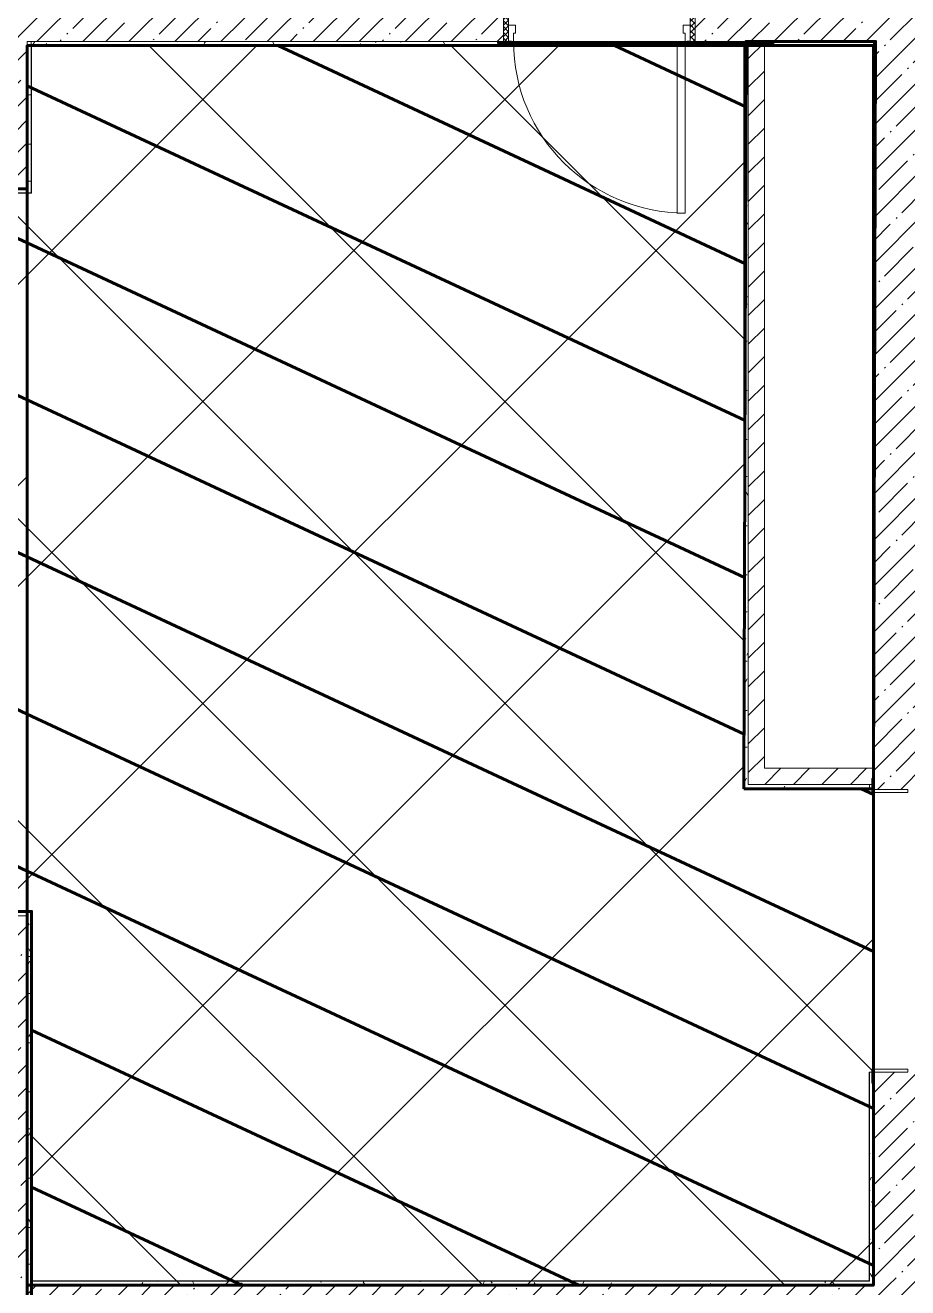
# Model space of a CAD drawing. Header units: millimetres. Extents: x -164500 to 426394, y -51911 to 102118.
# Drawn here: x 374187 to 378557, y 17257 to 23510 of the extents above; entities that cross this region are included whole.
import ezdxf

# ---------------------------------------------------------------- set-up
doc = ezdxf.new("R2010")
doc.units = ezdxf.units.MM
for name, color, linetype, lineweight in [('0) шлифовка', 5, 'Continuous', 60), ('284 стык. профилей', 1, 'Continuous', 120), ('5.3) П-11 3 этаж 3.12 4 вып', 160, 'Continuous', 30), ('A-DOOR-2', 7, 'Continuous', 5), ('A-DOOR-FRAM-2', 7, 'Continuous', 5), ('A-FLOR', 7, 'Continuous', 9), ('A-WALL', 7, 'Continuous', 5), ('I-WALL', 7, 'Continuous', 5)]:
    doc.layers.add(name, color=color, linetype=linetype, lineweight=lineweight)
for name, color, linetype in [('2) защита вин плитк', 6, 'Continuous'), ('3.2.2) Нал-ой пол 4 вып', 3, 'Continuous'), ('3.2.3) П-13.2', 6, 'Continuous')]:
    doc.layers.add(name, color=color, linetype=linetype)
for name, color, linetype, lineweight, true_color in [('A-DOOR-1', 7, 'Continuous', 5, 0xc0c0c0), ('A-DOOR-FRAM-1', 7, 'Continuous', 5, 0xc0c0c0), ('A-WALL-1', 9, 'Continuous', 5, 0x808080), ('A-WALL-FNSH-1', 9, 'Continuous', 5, 0x808080)]:
    doc.layers.add(name, color=color, linetype=linetype, lineweight=lineweight, true_color=true_color)
pattern_1 = [(155, (327967.4, 26879), (-297.8825, -638.811), [])]
pattern_2 = [(45, (289227.4, 1e-08), (-114.04925, 114.04925), []), (45, (289341.45, 1e-08), (-114.04925, 114.04925), [201.612, -40.322, 6.706, -33.617])]
pattern_3 = [(45, (289227.4, 1e-08), (-70.71068, 70.71068), [])]
pattern_4 = [(0, (289227.4, 1e-08), (243.84, 60.96), [20.117, -162.763, 20.117, -162.763, -975.36]), (0, (289227.4, 1e-08), (243.84, 60.96), [-365.76, 20.117, -345.643, 20.117, -162.763, -426.72]), (0, (289227.4, 1e-08), (243.84, 60.96), [-914.4, 20.117, -101.803, 20.117, -284.683]), (120, (289318.84, 30.48), (-174.71291, 180.691634), [20.117, -162.763, 20.117, -162.763, -975.36]), (120, (289318.84, 30.48), (-174.71291, 180.691634), [-365.76, 20.117, -345.643, 20.117, -162.763, -426.72]), (120, (289318.84, 30.48), (-174.71291, 180.691634), [-914.4, 20.117, -101.803, 20.117, -284.683]), (240, (289349.32, 152.4), (-69.12709, -241.651634), [20.117, -162.763, 20.117, -162.763, -975.36]), (240, (289349.32, 152.4), (-69.12709, -241.651634), [-365.76, 20.117, -345.643, 20.117, -162.763, -426.72]), (240, (289349.32, 152.4), (-69.12709, -241.651634), [-914.4, 20.117, -101.803, 20.117, -284.683])]
pattern_5 = [(45, (327967.4, 26879), (-747.606, 747.606), [])]
pattern_6 = [(45, (327967.4, 26879), (-747.606, 747.606), []), (135, (327967.4, 26879), (-747.606, -747.606), [])]

msp = doc.modelspace()

# ---------------------------------------------------------------- hatches: boundary and pattern name
at = {"layer": '0) шлифовка', "true_color": 0x2776bb}
h = msp.add_hatch(dxfattribs=at)
h.set_pattern_fill('ANSI31', color=152, scale=222, angle=110)
h.set_pattern_definition(pattern_1)
h.paths.add_polyline_path([(378387.402, 19729), (377746.402, 19729), (377756.842, 23409), (374197.402, 23409), (374197.402, 19121), (374218.402, 19121), (374218.402, 17270), (378387.402, 17270)])
h = msp.add_hatch(dxfattribs=at)
h.set_pattern_fill('ANSI31', color=152, scale=222, angle=110)
h.set_pattern_definition(pattern_1)
h.paths.add_polyline_path([(373686.402, 15129), (373427.402, 15129), (373427.402, 15493), (368328.402, 15493), (368328.402, 15129), (367786.402, 15129), (367786.402, 15493), (363309.402, 15493), (363309.402, 15150), (362767.402, 15150), (362767.402, 15692), (363114.828, 15692), (363114.828, 18579), (362726.457, 18579), (362726.457, 19121), (363268.457, 19121), (363268.457, 18747), (367807.402, 18747), (367807.402, 19132), (368349.402, 19132), (368349.402, 18747), (373377.402, 18747), (373377.402, 19132), (373919.402, 19132), (374197.402, 19121.773), (374197.402, 22700), (372231.501, 22700), (372231.501, 22679), (370398.402, 22679), (370398.402, 22679), (369856.402, 22679), (366519.402, 22679), (366519.402, 22679), (365977.402, 22679), (363288.402, 22679), (363288.402, 22679), (362746.402, 22679), (360058.402, 22679), (360058.402, 22679), (359516.402, 22679), (356008.402, 22679), (356008.402, 22700), (355987.402, 22700), (355987.402, 13621), (357898.402, 13621), (357898.402, 11900), (369148.402, 11900), (369148.402, 11901), (372776.402, 11901), (373686.402, 11900.36)])
at = {"layer": '2) защита вин плитк'}
h = msp.add_hatch(dxfattribs=at)
h.set_pattern_fill('ANSI31', color=256, scale=333)
h.set_pattern_definition(pattern_5)
h.paths.add_polyline_path([(378387.402, 19729), (377746.402, 19729), (377756.842, 23409), (374197.402, 23409), (374197.402, 19121), (374218.402, 19121), (374218.402, 17270), (378387.402, 17270)])
h = msp.add_hatch(dxfattribs=at)
h.set_pattern_fill('ANSI31', color=256, scale=333)
h.set_pattern_definition(pattern_5)
h.paths.add_polyline_path([(373686.402, 15129), (373427.402, 15129), (373427.402, 15493), (368328.402, 15493), (368328.402, 15129), (367786.402, 15129), (367786.402, 15493), (363309.402, 15493), (363309.402, 15150), (362767.402, 15150), (362767.402, 15692), (363114.828, 15692), (363114.828, 18579), (362726.457, 18579), (362726.457, 19121), (363268.457, 19121), (363268.457, 18747), (367807.402, 18747), (367807.402, 19132), (368349.402, 19132), (368349.402, 18747), (373377.402, 18747), (373377.402, 19132), (373919.402, 19132), (374197.402, 19121.773), (374197.402, 22700), (372231.501, 22700), (372231.501, 22679), (370398.402, 22679), (370398.402, 22679), (369856.402, 22679), (366519.402, 22679), (366519.402, 22679), (365977.402, 22679), (363288.402, 22679), (363288.402, 22679), (362746.402, 22679), (360058.402, 22679), (360058.402, 22679), (359516.402, 22679), (356008.402, 22679), (356008.402, 22700), (355987.402, 22700), (355987.402, 13621), (357898.402, 13621), (357898.402, 11900), (369148.402, 11900), (369148.402, 11901), (372776.402, 11901), (373686.402, 11900.36)])
at = {"layer": '3.2.2) Нал-ой пол 4 вып'}
h = msp.add_hatch(dxfattribs=at)
h.set_pattern_fill('ANSI31', color=256, scale=333)
h.set_pattern_definition(pattern_5)
h.paths.add_polyline_path([(378387.402, 19729), (377746.402, 19729), (377756.842, 23409), (374197.402, 23409), (374197.402, 19121), (374218.402, 19121), (374218.402, 17270), (378387.402, 17270)])
at = {"layer": '3.2.3) П-13.2'}
h = msp.add_hatch(dxfattribs=at)
h.set_pattern_fill('ANSI32', color=256, scale=222)
h.set_pattern_definition([(45, (327967.4, 26879), (-1495.21, 1495.21), []), (45, (328964.2, 26879), (-1495.21, 1495.21), [])])
h.paths.add_polyline_path([(373686.402, 15129), (373427.402, 15129), (373427.402, 15493), (368328.402, 15493), (368328.402, 15129), (367786.402, 15129), (367786.402, 15493), (363309.402, 15493), (363309.402, 15150), (362767.402, 15150), (362767.402, 15692), (363114.828, 15692), (363114.828, 18579), (362726.457, 18579), (362726.457, 19121), (363268.457, 19121), (363268.457, 18747), (367807.402, 18747), (367807.402, 19132), (368349.402, 19132), (368349.402, 18747), (373377.402, 18747), (373377.402, 19132), (373919.402, 19132), (374197.402, 19121.773), (374197.402, 22700), (372231.501, 22700), (372231.501, 22679), (370398.402, 22679), (370398.402, 22679), (369856.402, 22679), (366519.402, 22679), (366519.402, 22679), (365977.402, 22679), (363288.402, 22679), (363288.402, 22679), (362746.402, 22679), (360058.402, 22679), (360058.402, 22679), (359516.402, 22679), (356008.402, 22679), (356008.402, 22700), (355987.402, 22700), (355987.402, 13621), (357898.402, 13621), (357898.402, 11900), (369148.402, 11900), (369148.402, 11901), (372776.402, 11901), (373686.402, 11900.36)])
at = {"layer": '5.3) П-11 3 этаж 3.12 4 вып'}
h = msp.add_hatch(dxfattribs=at)
h.set_pattern_fill('ANSI37', color=256, scale=333)
h.set_pattern_definition(pattern_6)
h.paths.add_polyline_path([(378387.402, 19729), (377746.402, 19729), (377756.842, 23409), (374197.402, 23409), (374197.402, 19121), (374218.402, 19121), (374218.402, 17270), (378387.402, 17270)])
h = msp.add_hatch(dxfattribs=at)
h.set_pattern_fill('ANSI37', color=256, scale=333)
h.set_pattern_definition(pattern_6)
h.paths.add_polyline_path([(373686.402, 15129), (373427.402, 15129), (373427.402, 15493), (368328.402, 15493), (368328.402, 15129), (367786.402, 15129), (367786.402, 15493), (363309.402, 15493), (363309.402, 15150), (362767.402, 15150), (362767.402, 15692), (363114.828, 15692), (363114.828, 18579), (362726.457, 18579), (362726.457, 19121), (363268.457, 19121), (363268.457, 18747), (367807.402, 18747), (367807.402, 19132), (368349.402, 19132), (368349.402, 18747), (373377.402, 18747), (373377.402, 19132), (373919.402, 19132), (374197.402, 19121.773), (374197.402, 22700), (372231.501, 22700), (372231.501, 22679), (370398.402, 22679), (370398.402, 22679), (369856.402, 22679), (366519.402, 22679), (366519.402, 22679), (365977.402, 22679), (363288.402, 22679), (363288.402, 22679), (362746.402, 22679), (360058.402, 22679), (360058.402, 22679), (359516.402, 22679), (356008.402, 22679), (356008.402, 22700), (355987.402, 22700), (355987.402, 13621), (357898.402, 13621), (357898.402, 11900), (369148.402, 11900), (369148.402, 11901), (372776.402, 11901), (373686.402, 11900.36)])
at = {"layer": 'A-DOOR-2'}
h = msp.add_hatch(dxfattribs=at)
h.set_pattern_fill('FP_235', color=256, style=0, pattern_type=2)
h.set_pattern_definition([(225, (378844.313, 23365.315), (-14.14214, 14.14214), []), (135, (378844.313, 23365.315), (14.14214, 14.14214), [])])
h.paths.add_polyline_path([(377480.402, 23430), (377505.402, 23430), (377505.402, 23680), (377480.402, 23679.42), (377480.402, 23442.908)])
at = {"layer": 'A-DOOR-FRAM-2'}
h = msp.add_hatch(dxfattribs=at)
h.set_pattern_fill('FP_236', color=256, style=0, pattern_type=2)
h.set_pattern_definition([(315, (376721.518, 23365.315), (-14.1421, -14.1421), []), (225, (376721.518, 23365.315), (-14.1421, 14.1421), [])])
h.paths.add_polyline_path([(376580.402, 23430), (376580.402, 23680), (376555.402, 23680), (376555.402, 23430)])
at = {"layer": 'I-WALL'}
h = msp.add_hatch(dxfattribs=at)
h.set_pattern_fill('FP_1', color=256, style=0, pattern_type=2)
h.set_pattern_definition(pattern_2)
h.paths.add_polyline_path([(374197.402, 22700), (374197.402, 26850), (373977.402, 26850), (373977.402, 22700)])
h = msp.add_hatch(dxfattribs=at)
h.set_pattern_fill('FP_1', color=256, style=0, pattern_type=2)
h.set_pattern_definition(pattern_2)
h.paths.add_polyline_path([(378387.402, 17270), (378637.402, 17270), (378637.402, 18325), (378387.402, 18325), (378387.402, 17271.66)])
h.paths.add_polyline_path([(378557.402, 19725), (378637.402, 19725), (378637.402, 26850), (378387.402, 26850), (378387.402, 19725), (378392.402, 19725)])
h = msp.add_hatch(dxfattribs=at)
h.set_pattern_fill('FP_1', color=256, style=0, pattern_type=2)
h.set_pattern_definition(pattern_2)
h.paths.add_polyline_path([(376555.402, 23430), (376555.402, 23680), (374197.402, 23680), (374197.402, 23430), (376525.402, 23430)])
h.paths.add_polyline_path([(378367.561, 23430), (378387.402, 23430), (378387.402, 23680), (377505.402, 23680), (377505.402, 23430), (378055.364, 23430)])
h = msp.add_hatch(dxfattribs=at)
h.set_pattern_fill('FP_191', color=256, style=0, pattern_type=2)
h.set_pattern_definition(pattern_4)
h.paths.add_polyline_path([(374197.402, 22680), (374217.402, 22680), (374217.402, 23430), (374197.402, 23430), (374197.402, 22700)])
h = msp.add_hatch(dxfattribs=at)
h.set_pattern_fill('FP_191', color=256, style=0, pattern_type=2)
h.set_pattern_definition(pattern_4)
h.paths.add_polyline_path([(377653.269, 23410), (377767.402, 23410), (377767.402, 23430), (377535.402, 23430), (377535.402, 23422), (377505.402, 23422), (377505.402, 23410), (377535.402, 23410)])
h.paths.add_polyline_path([(374218.402, 23410), (376555.402, 23410), (376555.402, 23422), (376525.402, 23422.105), (376525.402, 23430), (374217.402, 23430)])
h = msp.add_hatch(dxfattribs=at)
h.set_pattern_fill('FP_191', color=256, style=0, pattern_type=2)
h.set_pattern_definition(pattern_4)
h.paths.add_polyline_path([(377747.402, 19730), (377767.402, 19730), (377767.402, 23410), (377747.402, 23409), (377747.402, 19830)])
h = msp.add_hatch(dxfattribs=at)
h.set_pattern_fill('FP_22', color=256, style=0, pattern_type=2)
h.set_pattern_definition(pattern_3)
h.paths.add_polyline_path([(377847.402, 19750), (377847.402, 23430), (377767.402, 23430), (377767.402, 19750)])
h = msp.add_hatch(dxfattribs=at)
h.set_pattern_fill('FP_191', color=256, style=0, pattern_type=2)
h.set_pattern_definition(pattern_4)
h.paths.add_polyline_path([(372252.596, 22680), (373707.402, 22680), (373707.402, 22700), (372252.501, 22700), (372252.501, 22680)])
h.paths.add_polyline_path([(374197.402, 22680), (374197.402, 22700), (373927.402, 22700), (373927.402, 22680), (374196.839, 22680)])
h = msp.add_hatch(dxfattribs=at)
h.set_pattern_fill('FP_22', color=256, style=0, pattern_type=2)
h.set_pattern_definition(pattern_3)
h.paths.add_polyline_path([(378379.402, 19750), (378379.402, 19780), (378387.402, 19780), (378387.402, 19830), (377847.402, 19830), (377847.402, 19750), (378367.402, 19750)])
h = msp.add_hatch(dxfattribs=at)
h.set_pattern_fill('FP_191', color=256, style=0, pattern_type=2)
h.set_pattern_definition(pattern_4)
h.paths.add_polyline_path([(378379.402, 19730), (378379.402, 19750), (377767.402, 19750), (377767.402, 19730), (378367.402, 19730)])
h = msp.add_hatch(dxfattribs=at)
h.set_pattern_fill('FP_191', color=256, style=0, pattern_type=2)
h.set_pattern_definition(pattern_4)
h.paths.add_polyline_path([(378367.402, 17270), (378387.402, 17271.66), (378386.339, 18270), (378379.402, 18270), (378379.402, 18325), (378367.402, 18325), (378367.402, 17290)])
h.paths.add_polyline_path([(378379.402, 19725), (378379.402, 19729.6), (378367.402, 19729), (378367.402, 19725)])
h = msp.add_hatch(dxfattribs=at)
h.set_pattern_fill('FP_191', color=256, style=0, pattern_type=2)
h.set_pattern_definition(pattern_4)
h.paths.add_polyline_path([(373594.214, 19100), (374197.402, 19100), (374197.402, 19120), (373407.402, 19120), (373407.402, 19100), (373572.754, 19100)])
h = msp.add_hatch(dxfattribs=at)
h.set_pattern_fill('FP_1', color=256, style=0, pattern_type=2)
h.set_pattern_definition(pattern_2)
h.paths.add_polyline_path([(373988.095, 10400), (374197.402, 10400), (374197.402, 19100), (373977.402, 19100), (373977.402, 10400), (373985.821, 10400)])
h = msp.add_hatch(dxfattribs=at)
h.set_pattern_fill('FP_191', color=256, style=0, pattern_type=2)
h.set_pattern_definition(pattern_4)
h.paths.add_polyline_path([(374197.402, 17270), (374217.402, 17270), (374217.402, 17290)])
h.paths.add_polyline_path([(374197.402, 17270), (374217.402, 17291), (374217.402, 19120), (374197.402, 19120), (374197.402, 17290)])
h = msp.add_hatch(dxfattribs=at)
h.set_pattern_fill('FP_1', color=256, style=0, pattern_type=2)
h.set_pattern_definition(pattern_2)
h.paths.add_polyline_path([(374197.402, 17050), (375717.402, 17050), (375717.402, 17270), (374197.402, 17270), (374197.402, 17060)])
h = msp.add_hatch(dxfattribs=at)
h.set_pattern_fill('FP_191', color=256, style=0, pattern_type=2)
h.set_pattern_definition(pattern_4)
h.paths.add_polyline_path([(375879.812, 17270), (378367.402, 17270), (378366.402, 17290), (374217.402, 17290), (374217.402, 17270), (375717.402, 17270)])
h = msp.add_hatch(dxfattribs=at)
h.set_pattern_fill('FP_1', color=256, style=0, pattern_type=2)
h.set_pattern_definition(pattern_2)
h.paths.add_polyline_path([(375721.948, 17050), (382037.402, 17050), (382037.402, 17270), (375717.402, 17270), (375717.402, 17050)])

# ---------------------------------------------------------------- linework, layer by layer
at = {"layer": '0) шлифовка'}
for points in [[(378387.402, 23409), (374197.402, 23409), (374197.402, 17270), (378387.402, 17270)], [(377746.402, 19729), (378387.402, 19729), (378397.902, 23430), (377756.902, 23430)], [(374197.402, 22700), (355987.402, 22700), (355987.402, 11900), (374197.402, 11900)], [(373686.402, 11901), (374218.402, 11901), (374218.402, 19121), (373686.402, 19121)]]:
    msp.add_lwpolyline(points, close=True, dxfattribs=at)
at = {"layer": '284 стык. профилей'}
msp.add_lwpolyline([(376525.402, 23422), (377895.282, 23422)], dxfattribs=at)
at = {"layer": 'A-DOOR-1'}
for p, q in [((377415.402, 23430), (377455.402, 23430)), ((377415.402, 22580), (377415.402, 23430)), ((377455.402, 23430), (377455.402, 22580)), ((377455.402, 22580), (377415.402, 22580))]:
    msp.add_line(p, q, dxfattribs=at)
msp.add_arc((377455.402, 23430), 850, 180, 270, dxfattribs=at)
at = {"layer": 'A-DOOR-FRAM-1'}
for p, q in [((376555.402, 23430), (376555.402, 23680)), ((376580.402, 23680), (376580.402, 23430)), ((377480.402, 23430), (377480.402, 23680)), ((377505.402, 23680), (377505.402, 23430)), ((376580.402, 23510), (376615.402, 23510)), ((376580.402, 23430), (376580.402, 23510)), ((376615.402, 23510), (376615.402, 23470)), ((377445.402, 23510), (377480.402, 23510)), ((377445.402, 23470), (377445.402, 23510)), ((377480.402, 23510), (377480.402, 23430)), ((376605.402, 23470), (376605.402, 23430)), ((376615.402, 23470), (376605.402, 23470)), ((377455.402, 23470), (377445.402, 23470)), ((377455.402, 23430), (377455.402, 23470)), ((376525.402, 23430), (376595.402, 23430)), ((376525.402, 23422), (376525.402, 23430)), ((376595.402, 23422), (376525.402, 23422)), ((376580.402, 23430), (376555.402, 23430)), ((376580.402, 23431), (376595.402, 23431)), ((376580.402, 23430), (376580.402, 23431)), ((376605.402, 23430), (376580.402, 23430)), ((376595.402, 23430), (376580.402, 23430)), ((376595.402, 23431), (376595.402, 23430)), ((376595.402, 23430), (376595.402, 23422)), ((377480.402, 23430), (377455.402, 23430)), ((377465.402, 23430), (377465.402, 23431)), ((377465.402, 23431), (377480.402, 23431)), ((377480.402, 23430), (377465.402, 23430)), ((377465.402, 23422), (377465.402, 23430)), ((377465.402, 23430), (377535.402, 23430)), ((377535.402, 23422), (377465.402, 23422)), ((377480.402, 23431), (377480.402, 23430)), ((377505.402, 23430), (377480.402, 23430)), ((377535.402, 23430), (377535.402, 23422)), ((378387.402, 19780), (378379.402, 19780)), ((378379.402, 19780), (378379.402, 19710)), ((378387.402, 19710), (378387.402, 19780)), ((378379.402, 19710), (378387.402, 19710)), ((378557.402, 19725), (378387.402, 19725)), ((378387.402, 19725), (378387.402, 19710)), ((378387.402, 19710), (378557.402, 19710)), ((378557.402, 19710), (378557.402, 19725)), ((378379.402, 18340), (378379.402, 18270)), ((378387.402, 18340), (378379.402, 18340)), ((378387.402, 18340), (378387.402, 18325)), ((378557.402, 18340), (378387.402, 18340)), ((378387.402, 18270), (378387.402, 18340)), ((378387.402, 18325), (378557.402, 18325)), ((378557.402, 18325), (378557.402, 18340)), ((378379.402, 18270), (378387.402, 18270))]:
    msp.add_line(p, q, dxfattribs=at)
at = {"layer": 'A-FLOR'}
for p, q in [((374217.402, 22680), (374217.402, 23430)), ((375879.812, 23430), (376525.402, 23430)), ((376605.402, 23430), (377415.402, 23430)), ((377747.402, 23409), (377747.402, 19730)), ((373952.001, 22680), (374217.402, 22680)), ((377747.402, 19730), (378367.402, 19730)), ((374217.402, 19120), (373957.902, 19120)), ((374217.402, 17291), (374217.402, 19120)), ((378367.402, 18300), (378367.402, 17290)), ((378366.402, 17290), (374217.402, 17290))]:
    msp.add_line(p, q, dxfattribs=at)
at = {"layer": 'A-WALL'}
for p, q in [((375879.812, 23430), (374197.402, 23430)), ((376555.402, 23410), (374217.402, 23410)), ((377505.402, 23410), (377747.402, 23410)), ((377535.402, 23430), (377767.402, 23430)), ((377747.402, 19730), (377747.402, 23410)), ((377767.402, 19750), (377767.402, 23430)), ((374217.402, 22680), (374218.402, 22680)), ((378379.402, 19750), (377767.402, 19750)), ((378367.402, 19725), (378367.402, 19729)), ((378367.402, 18325), (378367.402, 18300)), ((378387.402, 18270), (378387.402, 17270)), ((374197.402, 17270), (378387.402, 17270)), ((374217.402, 17290), (374217.402, 17291)), ((378367.402, 17290), (378366.402, 17290))]:
    msp.add_line(p, q, dxfattribs=at)
at = {"layer": 'A-WALL-1'}
for p, q in [((374197.402, 22700), (374197.402, 23430)), ((376555.402, 23410), (376555.402, 23422)), ((377505.402, 23422), (377505.402, 23410)), ((377767.402, 23430), (378387.402, 23430)), ((377847.402, 19830), (377847.402, 23430)), ((378387.402, 23430), (378387.402, 19780)), ((374197.402, 22700), (373927.402, 22700)), ((378387.402, 19830), (377847.402, 19830)), ((378367.402, 19750), (378367.402, 19729)), ((378367.402, 19730), (378379.402, 19730)), ((378367.402, 19725), (378379.402, 19725)), ((373927.402, 19100), (374197.402, 19100)), ((374197.402, 19100), (373977.402, 19100)), ((374197.402, 19100), (374197.402, 17270)), ((378379.402, 18325), (378367.402, 18325))]:
    msp.add_line(p, q, dxfattribs=at)
at = {"layer": 'A-WALL-FNSH-1'}
for p, q in [((374218.402, 22679), (374218.402, 23409)), ((374218.402, 23409), (376555.402, 23409)), ((376555.402, 23409), (376555.402, 23410)), ((377505.402, 23410), (377505.402, 23409)), ((377505.402, 23409), (377746.402, 23409)), ((377746.402, 23409), (377746.402, 19729)), ((372231.501, 22679), (374218.402, 22679)), ((377746.402, 19729), (378366.402, 19729)), ((378367.402, 19730), (377747.402, 19730)), ((378366.402, 19729), (378366.402, 19725)), ((378366.402, 19725), (378367.402, 19725)), ((374218.402, 19121), (373406.402, 19121)), ((374218.402, 17291), (374218.402, 19121)), ((378366.402, 18325), (378366.402, 17291)), ((378367.402, 18325), (378366.402, 18325)), ((378366.402, 17291), (374218.402, 17291))]:
    msp.add_line(p, q, dxfattribs=at)

doc.saveas('drawing.dxf')
